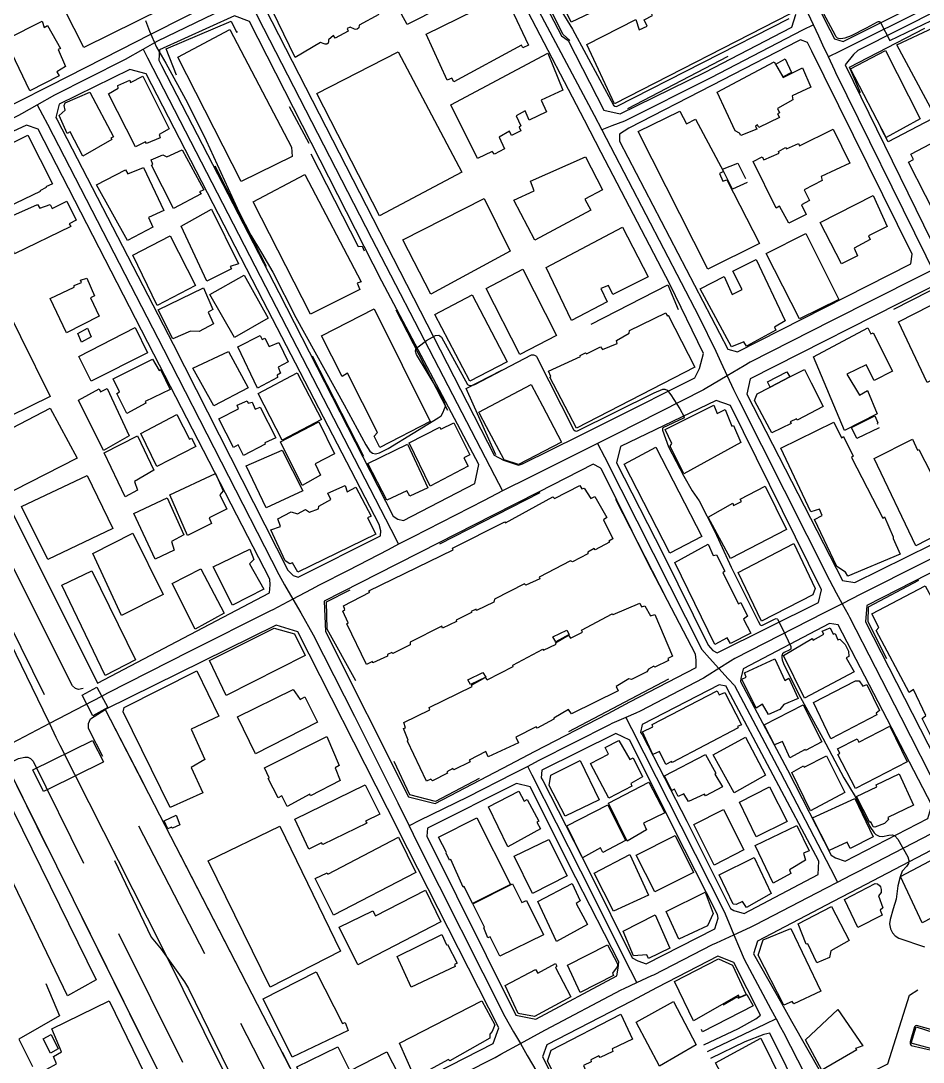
# Model space of a CAD drawing. Header units: millimetres. Extents: x 198785 to 203305, y 542885 to 545889.
# Drawn here: x 199244.7 to 199474.1, y 543429.3 to 543694.2 of the extents above; entities that cross this region are included whole.
import ezdxf

# ---------------------------------------------------------------- set-up
doc = ezdxf.new("R2010")
doc.units = ezdxf.units.MM
for name, pattern in [('FENCE_25K', [54.3, 28.7, -9.2, -16.4]), ('HIDDEN_BULD_25K', [28.8, 18.4, -10.4]), ('HIDDEN_IN_25K', [56.5, 36.5, -20])]:
    doc.linetypes.add(name, pattern=pattern)
for name, color, linetype in [('A0013114', 253, 'Continuous'), ('A0013117', 253, 'Continuous'), ('A0023214', 253, 'Continuous'), ('A0023217', 253, 'Continuous'), ('A0033324', 253, 'Continuous'), ('A0043325', 253, 'Continuous'), ('B0014111', 253, 'Continuous'), ('B0014112', 253, 'Continuous'), ('B0014113', 253, 'Continuous'), ('B0014115', 253, 'Continuous'), ('B0014116', 253, 'Continuous'), ('B0014118', 253, 'Continuous'), ('B0024120', 253, 'Continuous'), ('C0523121', 253, 'Continuous'), ('F0017111', 253, 'Continuous')]:
    doc.layers.add(name, color=color, linetype=linetype)

msp = doc.modelspace()

# ---------------------------------------------------------------- linework, layer by layer
at = {"layer": 'A0013114'}
for points in [[(199203.15, 543647.83), (199264.21, 543525.73)], [(199266.17, 543519.02), (199321.39, 543411.9)], [(199294.24, 543397.88), (199287.99, 543410.2), (199241.01, 543505.02)]]:
    msp.add_lwpolyline(points, dxfattribs=at)
at = {"layer": 'A0013117'}
for points in [[(199204.23, 543653.41), (199243.76, 543673.53), (199252.14, 543677.8), (199270.13, 543686.95), (199277.54, 543690.73), (199296.04, 543700.14), (199296.84, 543704.13), (199270.63, 543757.97)], [(199477.94, 543752.47), (199428.21, 543742.56), (199426.75, 543738.46), (199446.72, 543699.12), (199450.36, 543691.94), (199451.52, 543689.66), (199453.77, 543688.94), (199455.41, 543689.81), (199476.81, 543700.58), (199498, 543711.1), (199498.53, 543711.35), (199498.86, 543713.61), (199481.44, 543750.97), (199477.94, 543752.47)], [(199417.65, 543740.79), (199365.21, 543730.45), (199363.87, 543725.46), (199382.17, 543690.37), (199383.81, 543689.17), (199392.88, 543671.47), (199397.07, 543670.54), (199418.67, 543681.11), (199440.55, 543692.47), (199440.7, 543692.6), (199441.72, 543695.86), (199420.37, 543739.37), (199417.65, 543740.79)], [(199355.75, 543724.67), (199307.12, 543700.67), (199306.78, 543697.35), (199365.03, 543583.73), (199367.41, 543582.48), (199371.18, 543581.22), (199372.22, 543581.49), (199386.77, 543588.76), (199394.74, 543592.74), (199416.07, 543603.38), (199417.23, 543605.75), (199418.28, 543609.63), (199409.68, 543627.26), (199392.26, 543660.74), (199388.01, 543668.92), (199359.39, 543723.93), (199355.75, 543724.67)], [(199499.7, 543707.84), (199478.47, 543697.27), (199457.45, 543686.69), (199456.36, 543685.64), (199454.23, 543683.04), (199476.2, 543638.18), (199480.01, 543636.91), (199524.19, 543659.2), (199525.16, 543663.68), (199514.75, 543683.87), (199506.19, 543701.07), (199505.48, 543702.53), (199503.88, 543705.83), (199503.16, 543707.27), (199499.7, 543707.84)], [(199299, 543695.45), (199279.96, 543686.82), (199279.75, 543684.18), (199280.46, 543682.85), (199310.26, 543625.07), (199339.37, 543568.2), (199340.5, 543567.46), (199341.99, 543567.09), (199360.12, 543576.49), (199361.09, 543581.35), (199336.5, 543628.03), (199302.79, 543694.07), (199299, 543695.45)], [(199442.93, 543689.35), (199442.25, 543689.06), (199420.33, 543677.8), (199399.26, 543666.91), (199396.91, 543665.4), (199396.9, 543663.63), (199424.43, 543610.71), (199426.93, 543609.98), (199470.96, 543632.44), (199471.29, 543634.86), (199448.94, 543680.11), (199445.79, 543686.49), (199444.68, 543688.72), (199442.93, 543689.35)], [(199272.42, 543681.86), (199254.45, 543673.01), (199253.61, 543669.58), (199253.86, 543669.16), (199283.43, 543611.96), (199312.55, 543554.51), (199313.91, 543553.12), (199315.18, 543552.67), (199336.17, 543563.2), (199336.19, 543564.51), (199335.75, 543566.12), (199306.26, 543623.01), (199276.54, 543680.69), (199272.42, 543681.86)], [(199264.21, 543525.73), (199307.94, 543548.69), (199308.05, 543550.77), (199307.99, 543552.23), (199278.54, 543609.44), (199249.07, 543666.62), (199246.16, 543667.65), (199203.15, 543647.83)], [(199528.86, 543653.19), (199482.88, 543629.88), (199474.3, 543625.53), (199430.08, 543603.12), (199429.24, 543599.28), (199453.58, 543551.85), (199456.73, 543551.37), (199554.58, 543599.67), (199555.64, 543602.04), (199545.93, 543622.73), (199542.5, 543630.02), (199532.03, 543652.32), (199528.86, 543653.19)], [(199421.45, 543597.65), (199397.13, 543585.97), (199396.12, 543581.79), (199407.89, 543558.69), (199419.47, 543535.41), (199420.65, 543534.02), (199421.69, 543533.42), (199447.5, 543546.27), (199448.22, 543549.5), (199425.1, 543596.33), (199421.45, 543597.65)], [(199556.8, 543595.1), (199459.76, 543545.47), (199459.45, 543541.38), (199481.2, 543498.71), (199484.86, 543497.01), (199530.23, 543520.29), (199536.71, 543523.61), (199556.49, 543533.76), (199565.15, 543538.2), (199583.12, 543547.42), (199583.75, 543549.58), (199560.92, 543593.3), (199556.8, 543595.1)], [(199390.21, 543581.42), (199376.3, 543574.34), (199364.63, 543568.4), (199346.26, 543559.05), (199340.1, 543555.92), (199321.8, 543546.6), (199322.17, 543538.87), (199343.21, 543496.86), (199350.04, 543495.17), (199369.04, 543505.07), (199375.28, 543508.32), (199393.97, 543518.06), (199399.52, 543520.96), (199416.36, 543529.73), (199416.39, 543531.63), (199416.18, 543533.13), (199404.04, 543556.55), (199392.34, 543580.15), (199391.95, 543580.48), (199390.21, 543581.42)], [(199321.39, 543411.9), (199364.78, 543434.13), (199366.2, 543438.09), (199343.1, 543483.63), (199337.94, 543493.82), (199315.15, 543538.77), (199309.57, 543540.51), (199266.17, 543519.02)], [(199450.32, 543540.93), (199428.37, 543529.39), (199427.7, 543526.9), (199427.68, 543526.19), (199439.57, 543503.71), (199450.71, 543481.98), (199451.79, 543481.29), (199454.27, 543480.45), (199475.31, 543491.3), (199476.29, 543494.75), (199452.47, 543540.56), (199450.32, 543540.93)], [(199422.26, 543525.31), (199402.69, 543515.2), (199402.19, 543513.18), (199402.62, 543512.71), (199414.01, 543490.64), (199425.15, 543468.45), (199425.93, 543467.95), (199428.55, 543467.18), (199447.39, 543477.06), (199447.61, 543480.46), (199424.38, 543524.24), (199424.04, 543524.94), (199422.26, 543525.31)], [(199395.95, 543512.9), (199377.16, 543503.64), (199377.01, 543501.66), (199377.41, 543501.02), (199389.14, 543477.95), (199400.1, 543455.84), (199401.51, 543455.1), (199403.69, 543454.37), (199421.14, 543463.22), (199421.96, 543465.95), (199421.84, 543466.88), (199410.62, 543488.92), (199399.5, 543511.2), (199395.95, 543512.9)], [(199370.68, 543500.22), (199348.06, 543488.88), (199347.87, 543486.79), (199370.53, 543441.29), (199375.58, 543440.27), (199396.2, 543451.33), (199396.55, 543453.24), (199396.72, 543454.84), (199385.75, 543476.24), (199374.15, 543499.36), (199370.68, 543500.22)], [(199644.69, 543425.93), (199628.05, 543455.85), (199622.51, 543465.23), (199620.02, 543469.37), (199617.44, 543474.81), (199615.62, 543475.24), (199598.86, 543466.82), (199592.25, 543463.49), (199573.87, 543454.25), (199566.05, 543450.32), (199558.67, 543446.61), (199492.83, 543457.88), (199479.8, 543485.16), (199457.54, 543473.5), (199451.22, 543470.19), (199431.96, 543460.1), (199430.96, 543456.92), (199438.07, 543444.38), (199440.66, 543439.79), (199448.25, 543426.39)], [(199418.35, 543433.71), (199427.12, 543437.9), (199431.56, 543440.4), (199432.7, 543441.31), (199425.93, 543454.65), (199421.93, 543456.29), (199406.47, 543448.29), (199399.92, 543444.89), (199378.41, 543433.75), (199377.32, 543430.67), (199437.12, 543311.41), (199440.26, 543310.77)], [(199458.3, 543355.02), (199467.09, 543359.45), (199471.91, 543362.19), (199471.59, 543363.33), (199468.32, 543369.54), (199435.08, 543436.74), (199433.62, 543436.41), (199428.76, 543434.47), (199419.99, 543430.29)]]:
    msp.add_lwpolyline(points, dxfattribs=at)
at = {"layer": 'A0023214'}
msp.add_lwpolyline([(199157.37, 543710.18), (199160.83, 543703.45), (199164.59, 543696.15), (199176.41, 543672.27), (199188.92, 543645.63), (199190, 543643.31), (199191.03, 543641.13), (199192.25, 543638.53), (199250.28, 543518.92), (199251.95, 543515.47), (199253.62, 543512.03), (199254.62, 543509.96), (199280.57, 543458.65), (199307.33, 543404.64), (199308.83, 543401.61), (199310.33, 543398.6), (199370.59, 543277.57), (199371.7, 543275.2), (199372.89, 543272.63)], dxfattribs=at)
at = {"layer": 'A0023217'}
for points in [[(199446.19, 543693.23), (199444.21, 543697.49), (199422.23, 543741.56), (199420.81, 543744.43)], [(199359.19, 543729.68), (199360.33, 543727.47), (199371.43, 543705.99), (199390.43, 543670.19), (199392.38, 543666.5)], [(199503.38, 543711.74), (199500.95, 543710.52), (199452.84, 543686.44), (199450, 543685.02)], [(199275.79, 543687.02), (199278.78, 543688.73), (199279.51, 543689.15), (199296.22, 543697.17), (199297.45, 543697.91), (199302.19, 543700.77)], [(199302.19, 543700.77), (199303.42, 543698.29), (199304.9, 543695.28), (199333.85, 543638.89), (199350.84, 543606.06), (199365.13, 543578.56), (199367.16, 543574.64)], [(199446.19, 543693.23), (199443.41, 543691.8), (199420.09, 543679.75), (199398.17, 543668.72), (199394.93, 543667.48), (199392.38, 543666.5)], [(199450, 543685.02), (199448.6, 543688.04), (199447.53, 543690.33), (199446.19, 543693.23)], [(199248.82, 543672.84), (199253.3, 543675.39), (199270.82, 543684.18), (199271.26, 543684.43), (199275.79, 543687.02)], [(199275.79, 543687.02), (199276.92, 543684.82), (199308.26, 543624.04), (199338.72, 543564.91), (199340.7, 543561.06)], [(199476.51, 543630.89), (199474.82, 543634.34), (199451.87, 543680.99), (199451.6, 543681.58), (199450, 543685.02)], [(199119.72, 543607.09), (199126.63, 543610.92), (199150.68, 543622.92), (199174.51, 543635.22), (199176.79, 543636.41), (199190, 543643.31), (199203.66, 543650.44), (199207.03, 543652.2), (199244.21, 543670.22), (199244.94, 543670.64), (199248.82, 543672.84)], [(199248.82, 543672.84), (199250.2, 543670.26), (199251.47, 543667.89), (199280.99, 543610.7), (199310.26, 543553.37), (199311.75, 543550.78), (199313.85, 543547.11)], [(199392.38, 543666.5), (199394.62, 543662.21), (199417.05, 543618.99), (199421.35, 543610.17), (199422.66, 543607.38), (199424.28, 543603.92)], [(199476.51, 543630.89), (199472.65, 543628.94), (199450.75, 543617.86), (199430.08, 543607.35), (199428.55, 543606.44), (199424.28, 543603.92)], [(199424.28, 543603.92), (199418.68, 543600.6), (199418.22, 543600.33), (199396.02, 543589.11), (199391.33, 543586.74)], [(199424.28, 543603.92), (199425.9, 543600.47), (199427.19, 543597.72), (199450.27, 543551.92), (199451.99, 543548.75), (199453.5, 543545.96)], [(199561.52, 543599.81), (199555.71, 543597.35), (199555.16, 543597.12), (199458.25, 543548.41), (199453.5, 543545.96)], [(199391.33, 543586.74), (199388.4, 543585.27), (199374.14, 543578.13), (199367.16, 543574.64)], [(199391.33, 543586.74), (199393.07, 543583.3), (199417.83, 543534.27), (199419.79, 543532.1), (199422.18, 543529.45)], [(199367.16, 543574.64), (199362.49, 543572.24), (199344.23, 543562.87), (199340.7, 543561.06)], [(199340.7, 543561.06), (199338.07, 543559.69), (199327.91, 543554.39), (199320.54, 543550.67), (199318.53, 543549.6), (199313.85, 543547.11)], [(199313.85, 543547.11), (199308.79, 543544.43), (199308.19, 543544.11), (199287.58, 543533.78), (199266.76, 543523.16), (199265.2, 543522.35), (199251.95, 543515.47), (199239.01, 543508.74), (199227.81, 543502.92), (199225.66, 543501.81)], [(199313.85, 543547.11), (199315.84, 543543.64), (199319.04, 543538.05), (199329.5, 543517.31), (199340.5, 543495.3), (199343.4, 543489.49)], [(199453.5, 543545.96), (199448.91, 543543.6), (199426.24, 543532.02), (199425.15, 543531.33), (199422.18, 543529.45)], [(199453.5, 543545.96), (199455.01, 543543.18), (199455.37, 543542.51), (199468.4, 543517.05), (199478.3, 543497.58), (199479.88, 543494.03), (199481.47, 543490.48)], [(199422.18, 543529.45), (199419.22, 543527.58), (199418.25, 543526.97), (199402.13, 543518.61), (199401.07, 543518.14), (199398.5, 543517)], [(199422.18, 543529.45), (199424.55, 543526.84), (199426.1, 543525.12), (199437.7, 543503.19), (199450.52, 543478.6), (199452.31, 543475.16)], [(199398.5, 543517), (199394.97, 543515.44), (199394.32, 543515.15), (199376.22, 543505.97), (199373.57, 543504.58)], [(199398.5, 543517), (199399.9, 543514.24), (199412.48, 543489.45), (199423.5, 543467.66), (199424.59, 543465.06), (199425.98, 543461.75)], [(199373.57, 543504.58), (199369.86, 543502.65), (199358.28, 543496.76), (199346.03, 543490.77), (199343.4, 543489.49)], [(199401.31, 543449.59), (199399.71, 543452.76), (199387.05, 543477.88), (199374.7, 543502.34), (199373.57, 543504.58)], [(199343.4, 543489.49), (199345.49, 543485.21), (199367.72, 543440.97), (199369.96, 543437.08), (199371.68, 543434.07)], [(199452.31, 543475.16), (199455.9, 543476.99), (199457.42, 543477.77), (199476.22, 543487.53), (199477.53, 543488.27), (199481.47, 543490.48)], [(199425.98, 543461.75), (199430.22, 543463.71), (199431.54, 543464.32), (199449.31, 543473.62), (199452.31, 543475.16)], [(199401.31, 543449.59), (199405.07, 543451.35), (199405.58, 543451.59), (199420.51, 543459.23), (199421.54, 543459.71), (199425.98, 543461.75)], [(199425.98, 543461.75), (199427.4, 543458.37), (199428.59, 543455.53), (199435.38, 543442.85), (199436.71, 543440.38)], [(199371.68, 543434.07), (199377, 543436.99), (199378.11, 543437.6), (199397.3, 543447.72), (199398.08, 543448.08), (199401.31, 543449.59)], [(199436.71, 543440.38), (199433.89, 543439.03), (199419.17, 543432)], [(199436.71, 543440.38), (199437.86, 543438.26), (199438.6, 543436.87), (199459.88, 543395.36), (199473.57, 543368.34), (199474.99, 543365.61), (199475.69, 543364.2), (199476.52, 543362.52)], [(199242.91, 543367.51), (199248.75, 543370.52), (199292.97, 543393.24), (199295.76, 543394.71), (199308.83, 543401.61), (199322.38, 543408.75), (199325.17, 543410.23), (199365.25, 543430.55), (199366.72, 543431.35), (199371.68, 543434.07)], [(199371.68, 543434.07), (199373.43, 543431.04), (199375.84, 543426.84), (199390.81, 543397.57), (199405.66, 543368.46), (199434.2, 543310.71), (199435.59, 543308.23), (199437.13, 543305.51), (199438.49, 543303.38), (199440.57, 543300.12), (199472.22, 543237.6), (199473.29, 543235.47)]]:
    msp.add_lwpolyline(points, dxfattribs=at)
at = {"layer": 'A0033324', "linetype": 'HIDDEN_IN_25K', "flags": 128}
for points in [[(199260.52, 543524.39), (199259.36, 543524.16), (199258.57, 543524.36), (199257.83, 543525.08), (199199.24, 543642.22), (199198.96, 543642.97), (199198.8, 543643.77), (199198.8, 543644.54), (199199.05, 543645.25), (199199.83, 543646.15), (199203.15, 543647.83), (199264.21, 543525.73), (199260.52, 543524.39)], [(199319.7, 543411.2), (199317.84, 543410.43), (199316.49, 543410.46), (199315.72, 543410.67), (199314.99, 543411.16), (199314.55, 543412.08), (199262.26, 543513.5), (199261.89, 543514.29), (199261.89, 543515.5), (199262.44, 543516.69), (199266.17, 543519.02), (199321.39, 543411.9), (199319.7, 543411.2)], [(199241.01, 543505.02), (199244.11, 543506.56), (199245.74, 543506.91), (199246.47, 543506.88), (199247.18, 543506.61), (199247.84, 543505.86), (199293.8, 543413.11), (199298.05, 543404.73), (199298.52, 543403.2), (199298.66, 543401.92), (199298.42, 543400.63), (199297.24, 543399.49), (199294.24, 543397.88), (199287.99, 543410.2), (199241.01, 543505.02)]]:
    msp.add_lwpolyline(points, dxfattribs=at)
at = {"layer": 'A0043325'}
for points in [[(199266.77, 543519.53), (199262.98, 543517.45), (199260.31, 543522.71), (199264.03, 543524.75), (199266.77, 543519.53)], [(199251.7, 543498.81), (199250.49, 543498.21), (199247.72, 543503.66), (199262.94, 543511.19), (199265.69, 543505.72), (199265.61, 543505.68), (199251.7, 543498.81)]]:
    msp.add_lwpolyline(points, dxfattribs=at)
at = {"layer": 'B0014111'}
for points in [[(199250.11, 543694.11), (199250.61, 543692.53), (199251.51, 543693.02), (199254.78, 543687.15), (199254.18, 543686.89), (199256.04, 543682.62), (199253.87, 543681.22), (199254.46, 543680.19), (199247.01, 543676.39), (199241.59, 543687.78), (199241.96, 543688.06), (199241.24, 543689.64), (199250.11, 543694.11)], [(199262.26, 543676.07), (199268.27, 543664.73), (199267.61, 543664.4), (199267.8, 543664), (199260.46, 543659.81), (199257.26, 543665.97), (199256.51, 543665.54), (199254.45, 543670.12), (199255.96, 543671.49), (199255.67, 543672.68), (199255.95, 543673.37), (199262.26, 543676.07)], [(199251.17, 543651.82), (199249.51, 543650.98), (199249.6, 543650.82), (199241.3, 543646.8), (199240.52, 543648.95), (199242.38, 543650.1), (199241.43, 543651.4), (199240.4, 543650.89), (199237.97, 543657.01), (199239.29, 543657.67), (199238.72, 543660.01), (199239.28, 543661.54), (199246.5, 543665.1), (199252.76, 543652.76), (199251.07, 543652.01), (199251.17, 543651.82)], [(199252.12, 543598.68), (199236.7, 543591.09), (199221.56, 543621.51), (199236.97, 543629.16), (199252.12, 543598.68)], [(199276.9, 543609.76), (199262.54, 543602.58), (199259.4, 543608.79), (199273.75, 543616.24), (199276.9, 543609.76)], [(199278.2, 543608.18), (199279.83, 543605.3), (199280.2, 543605.49), (199282.67, 543600.45), (199276.27, 543597.35), (199276.47, 543596.92), (199271.64, 543594.37), (199269.12, 543599.41), (199269.77, 543599.82), (199268.16, 543603.11), (199278.2, 543608.18)], [(199259.01, 543582.93), (199242.93, 543574.78), (199236.64, 543587.61), (199252.14, 543595.66), (199259.01, 543582.93)], [(199302.2, 543597.59), (199302.49, 543596.92), (199303.47, 543597.23), (199304.23, 543595.42), (199305.54, 543595.93), (199309.56, 543588.17), (199306.72, 543586.9), (199306.83, 543586.53), (199301.3, 543583.63), (199299.96, 543586.39), (199298.73, 543585.69), (199295.07, 543592.96), (199300.02, 543595.55), (199299.72, 543596.47), (199302.2, 543597.59)], [(199284.36, 543594.07), (199287.59, 543587.79), (199288.09, 543588.07), (199289.17, 543585.9), (199279.26, 543580.89), (199275.16, 543589.27), (199284.36, 543594.07)], [(199316.37, 543574.64), (199307.08, 543570.34), (199301.96, 543580.99), (199311.13, 543585.01), (199316.37, 543574.64)], [(199417.85, 543563.08), (199409.65, 543558.8), (199398.05, 543581.41), (199406.11, 543585.77), (199417.85, 543563.08)], [(199268.1, 543565.09), (199251.54, 543557.16), (199244.9, 543570.66), (199261.52, 543578.55), (199268.1, 543565.09)], [(199280.88, 543548.27), (199270.32, 543542.94), (199263, 543558.73), (199273.2, 543563.87), (199280.88, 543548.27)], [(199306.47, 543549.61), (199298.53, 543545.54), (199293.56, 543555.33), (199302.93, 543559.79), (199303.9, 543557.21), (199302.8, 543556.1), (199306.47, 543549.61)], [(199273.87, 543531.7), (199266.1, 543527.71), (199255.14, 543550.67), (199262.73, 543554.35), (199273.87, 543531.7)], [(199296.37, 543543.53), (199289.03, 543539.49), (199283.16, 543551.05), (199290.49, 543554.82), (199296.37, 543543.53)], [(199316.99, 543532.8), (199296.86, 543522.6), (199292.63, 543531.53), (199309.1, 543539.72), (199314.29, 543538.33), (199316.99, 543532.8)], [(199290.93, 543497.82), (199282.66, 543494.13), (199270.68, 543518.43), (199270.94, 543519.57), (199289.42, 543528.89), (199295.06, 543517.34), (199287.97, 543514.06), (199291.47, 543506.32), (199287.99, 543504.28), (199290.93, 543497.82)], [(199313.95, 543524.11), (199315.74, 543521.58), (199316.91, 543522.24), (199320.08, 543515.8), (199304.38, 543507.74), (199299.79, 543517.16), (199313.95, 543524.11)], [(199325.9, 543500.95), (199318.36, 543497.05), (199318.19, 543497.52), (199312.36, 543494.35), (199311.07, 543497.07), (199310.12, 543496.57), (199307.58, 543501.51), (199307.83, 543501.64), (199306.63, 543504.24), (199322.45, 543512.17), (199325.59, 543504.84), (199324.58, 543504.23), (199325.9, 543500.95)], [(199263.81, 543450.24), (199256.59, 543446.2), (199233.37, 543494.34), (199240.42, 543497.9), (199263.81, 543450.24)], [(199325.95, 543457.57), (199308.07, 543448.38), (199292.35, 543480.56), (199310.5, 543489.4), (199325.95, 543457.57)], [(199440.48, 543477.3), (199436, 543474.88), (199431.4, 543484.41), (199442.01, 543489.57), (199445.07, 543483.09), (199443.68, 543482.46), (199444.18, 543480.72), (199440.13, 543478.22), (199440.48, 543477.3)], [(199435.41, 543472.25), (199429.17, 543468.67), (199428.14, 543470.21), (199426.54, 543469.45), (199425.76, 543469.52), (199422.2, 543476.97), (199431.11, 543481.43), (199435.41, 543472.25)], [(199463.69, 543466.71), (199457.46, 543463.57), (199454.13, 543470.7), (199461.85, 543474.77), (199462.52, 543474.68), (199462.99, 543474.3), (199463.22, 543473.92), (199463.33, 543473.63), (199463.39, 543473.22), (199463.4, 543472.51), (199462.7, 543471.65), (199463.87, 543468.6), (199463.12, 543467.96), (199463.69, 543466.71)], [(199347.61, 543473.08), (199351.51, 543465.07), (199330.34, 543454.12), (199325.6, 543463.64), (199334.22, 543467.86), (199334.9, 543466.56), (199347.61, 543473.08)], [(199419.27, 543464), (199411.96, 543460.6), (199408.72, 543467.67), (199418.64, 543472.61), (199420.67, 543467.19), (199419.27, 543464)], [(199455.24, 543460.31), (199450.61, 543457.62), (199450.3, 543455.99), (199447.02, 543454.64), (199444.73, 543459.48), (199444.35, 543459.36), (199442.31, 543464.49), (199450.79, 543468.94), (199455.24, 543460.31)], [(199409.72, 543458.32), (199404.26, 543455.7), (199403.83, 543456.62), (199400.49, 543456.39), (199397.83, 543462.68), (199405.97, 543466.84), (199409.72, 543458.32)], [(199448.07, 543447.39), (199441.22, 543444.17), (199440.83, 543444.78), (199438.65, 543443.84), (199432.12, 543456.53), (199433.44, 543460.43), (199440.47, 543463.33), (199448.07, 543447.39)], [(199351.73, 543461.82), (199352.92, 543459.16), (199353.2, 543459.27), (199355.66, 543454.53), (199354.97, 543454.17), (199355.14, 543453.67), (199343.92, 543448.4), (199340.35, 543456.18), (199351.73, 543461.82)], [(199395.33, 543451.41), (199386.9, 543447.04), (199383.7, 543454.04), (199393.81, 543459.22), (199396.39, 543454.34), (199396.41, 543453.8), (199396.17, 543453.3), (199395.83, 543452.9), (199395.13, 543452), (199395.33, 543451.41)], [(199429.13, 543446.59), (199427.43, 543445.8), (199427.16, 543446.35), (199415.69, 543439.87), (199410.85, 543449.84), (199422.06, 543455.65), (199425.64, 543454.01), (199429.13, 543446.59)], [(199319.75, 543452.3), (199326.47, 543439.14), (199327.17, 543439.46), (199327.92, 543437.39), (199313.71, 543430.57), (199306.28, 543445.45), (199319.75, 543452.3)], [(199380.58, 543453.46), (199384.52, 543445.93), (199375.28, 543440.92), (199371.13, 543441.75), (199367.79, 543448.84), (199375.52, 543452.93), (199376.12, 543451.94), (199380.58, 543454.45), (199380.92, 543453.72), (199380.58, 543453.46)], [(199267.11, 543444.93), (199280.69, 543417.03), (199265.47, 543409.28), (199256.64, 543427.39), (199252.27, 543425.27), (199251.27, 543427.54), (199253.79, 543428.94), (199253.02, 543430.75), (199255.07, 543431.95), (199252.6, 543437.81), (199267.11, 543444.93)], [(199363.96, 543435.41), (199353.72, 543429.69), (199353.4, 543429.98), (199344.88, 543425.39), (199340.94, 543434.16), (199361.92, 543444.9), (199365.17, 543438.81), (199364.52, 543437.11), (199363.91, 543436.49), (199363.96, 543435.41)], [(199416.42, 543433.79), (199407.09, 543428.34), (199401.1, 543439.55), (199410.63, 543444.74), (199416.42, 543433.79)], [(199395.22, 543432.09), (199391.98, 543430.52), (199391.65, 543430.93), (199389.6, 543429.91), (199389.73, 543429.4), (199387.77, 543428.46), (199389.21, 543425.22), (199382.7, 543421.38), (199378.56, 543429.6), (199379.49, 543432.43), (199397.19, 543441.56), (199400.21, 543435.17), (199395.02, 543432.73), (199395.22, 543432.09)], [(199457.26, 543432.48), (199448.35, 543427.3), (199444.16, 543434.98), (199452.43, 543442.71), (199458.76, 543433.53), (199456.91, 543432.85), (199457.26, 543432.48)], [(199325.28, 543433.24), (199328.3, 543427.11), (199337.75, 543431.96), (199341.94, 543423.77), (199322.5, 543414.3), (199321.33, 543414.64), (199316.77, 543425.31), (199316.22, 543425.17), (199314.89, 543428.15), (199325.28, 543433.24)]]:
    msp.add_lwpolyline(points, dxfattribs=at)
at = {"layer": 'B0014112'}
for points in [[(199360.64, 543714.81), (199353.03, 543710.5), (199352.2, 543708.02), (199349.51, 543708.89), (199348.4, 543704.3), (199348.95, 543704.16), (199351.47, 543697.56), (199342.88, 543693.3), (199337.12, 543703.86), (199341.24, 543706.02), (199341.21, 543706.56), (199337.17, 543707.99), (199338.84, 543713.02), (199342.99, 543711.65), (199343.57, 543712.06), (199341.41, 543716.56), (199355.93, 543723.99), (199360.64, 543714.81)], [(199376.95, 543674.03), (199378.29, 543671.07), (199373.9, 543668.9), (199372.91, 543671.32), (199370.62, 543670.01), (199371.77, 543667.52), (199371.4, 543667.15), (199371.78, 543666.25), (199369.47, 543665.02), (199368.89, 543666.11), (199366.28, 543664.62), (199367.64, 543661.61), (199365.11, 543660.26), (199364.55, 543660.98), (199360.81, 543659.22), (199354.01, 543672.87), (199378.66, 543685.98), (199382.47, 543676.56), (199376.95, 543674.03)], [(199436.23, 543683.79), (199438.5, 543679.76), (199443.38, 543682.29), (199445.56, 543677.32), (199440.77, 543675.11), (199441, 543674.14), (199437.06, 543671.92), (199437.54, 543670.83), (199437.09, 543670.58), (199437.61, 543669.65), (199432.35, 543667.05), (199432, 543667.79), (199431.43, 543667.45), (199431.81, 543666.67), (199427.77, 543665.02), (199427.43, 543665.65), (199426.29, 543666.2), (199421.71, 543676.08), (199436.23, 543683.79)], [(199451.22, 543666.63), (199455.49, 543658), (199448.17, 543654.6), (199448.45, 543653.57), (199443.85, 543651.26), (199445.17, 543648.5), (199443.18, 543647.41), (199444.37, 543644.95), (199439.91, 543642.75), (199437.6, 543647.09), (199436.7, 543646.54), (199430.86, 543658.46), (199433.14, 543659.61), (199433.58, 543658.88), (199437.51, 543660.56), (199437.28, 543660.99), (199439.12, 543661.99), (199439.37, 543661.67), (199442.43, 543663.03), (199442.63, 543662.44), (199451.22, 543666.63)], [(199389.58, 543646.01), (199375.35, 543638.43), (199370, 543648.59), (199375.16, 543651), (199374.3, 543653.43), (199388.24, 543659.59), (199392.54, 543651.23), (199388.12, 543648.85), (199389.58, 543646.01)], [(199275.84, 543656.91), (199281.04, 543645.99), (199277.13, 543644.16), (199278.26, 543641.69), (199271.85, 543638.33), (199263.95, 543652.53), (199271.34, 543656.31), (199271.9, 543655.3), (199275.84, 543656.91)], [(199457.43, 543634.46), (199453.31, 543632.42), (199447.87, 543642.92), (199461.37, 543649.82), (199464.94, 543641.91), (199460.21, 543639.51), (199460.59, 543638.56), (199456.54, 543636.4), (199457.43, 543634.46)], [(199264.64, 543619.11), (199256.34, 543614.84), (199252.18, 543623.58), (199258.21, 543626.49), (199258.23, 543626.89), (199260.12, 543627.67), (199259.83, 543628.25), (199261.44, 543628.73), (199263.45, 543624.28), (199262.4, 543623.72), (199264.64, 543619.11)], [(199293.71, 543617.1), (199290.02, 543615.23), (199287.8, 543615.26), (199283.32, 543613.35), (199279.59, 543620.74), (199291.1, 543626.3), (199293.52, 543620.78), (199292.33, 543620.07), (199293.71, 543617.1)], [(199305.56, 543614.19), (199306.03, 543613.19), (199306.72, 543613.45), (199307.86, 543611.37), (199310.28, 543612.42), (199312.64, 543607.5), (199310.1, 543606.13), (199310.74, 543604.63), (199309.84, 543604.1), (199309.94, 543603.5), (199304.88, 543600.76), (199299.83, 543611.25), (199305.56, 543614.19)], [(199460.03, 543616.15), (199460.77, 543614.61), (199461.35, 543614.87), (199466.33, 543605.11), (199461.62, 543602.75), (199459.57, 543606.72), (199454.66, 543604.37), (199457.9, 543599.03), (199459.9, 543600.2), (199462.42, 543594.24), (199454.08, 543590), (199446.22, 543608.71), (199460.03, 543616.15)], [(199302.52, 543600.85), (199293.72, 543596.24), (199288.42, 543605.83), (199297.51, 543610.13), (199302.52, 543600.85)], [(199266.68, 543600.67), (199272.24, 543588.64), (199265.73, 543584.89), (199259.32, 543597.69), (199264.64, 543600.57), (199264.96, 543599.82), (199266.68, 543600.67)], [(199420.86, 543596.43), (199421.7, 543594.37), (199423.73, 543595.34), (199425.47, 543591.08), (199425.89, 543591.32), (199427.72, 543586.99), (199413.23, 543579.02), (199409.73, 543586.06), (199410.17, 543586.73), (199408.51, 543590.27), (199420.86, 543596.43)], [(199320.89, 543578.61), (199316.18, 543575.98), (199310.69, 543587.15), (199320.41, 543592.25), (199324.42, 543584.05), (199319.5, 543581.54), (199320.89, 543578.61)], [(199354.74, 543591.92), (199358.85, 543583.84), (199357.31, 543583.06), (199358.4, 543580.94), (199348.78, 543575.89), (199343.38, 543586.84), (199351.19, 543590.87), (199351.48, 543590.37), (199354.74, 543591.92)], [(199274.32, 543574.85), (199271.21, 543573.12), (199265.87, 543584.35), (199274.35, 543588.63), (199278.51, 543579.91), (199273.62, 543577.05), (199274.32, 543574.85)], [(199348.13, 543575.43), (199343.59, 543573.29), (199342.82, 543574.64), (199337.72, 543572.31), (199332.91, 543581.64), (199343.02, 543586.57), (199348.13, 543575.43)], [(199293.16, 543566.34), (199287.08, 543563.29), (199282.55, 543573.68), (199294.16, 543579.07), (199296.16, 543574.64), (199295.26, 543573.61), (199297.03, 543569.98), (199296.94, 543569.96), (199292.59, 543567.76), (199293.16, 543566.34)], [(199283.67, 543559.54), (199278.87, 543557.26), (199273.4, 543568.9), (199281.9, 543572.89), (199286.14, 543563.44), (199283, 543561.74), (199283.67, 543559.54)], [(199443.58, 543520.26), (199448.34, 543510.8), (199444.17, 543508.58), (199444.06, 543508.83), (199440.19, 543506.76), (199438.31, 543510.91), (199436.3, 543510.02), (199433.66, 543515.13), (199443.58, 543520.26)], [(199423.04, 543499.38), (199418.75, 543497.09), (199418.52, 543497.51), (199414.44, 543495.68), (199413.24, 543497.63), (199411.81, 543496.95), (199410.89, 543498.77), (199410.18, 543498.46), (199408.35, 543502.16), (199418.76, 543507.56), (199421.34, 543502.81), (199421.13, 543502.58), (199423.04, 543499.38)], [(199465.28, 543491.08), (199464.26, 543490.06), (199461.8, 543489.15), (199461.39, 543489.19), (199460.78, 543490.51), (199460.56, 543490.33), (199457.18, 543496.93), (199462.33, 543499.4), (199462.12, 543499.88), (199467.97, 543502.71), (199471.61, 543494.7), (199465.1, 543491.6), (199465.28, 543491.08)], [(199403.73, 543488.41), (199398.88, 543485.58), (199394.12, 543495.19), (199404.39, 543500.53), (199408.42, 543492.74), (199402.96, 543490.12), (199403.73, 543488.41)], [(199371.31, 543498.27), (199372.65, 543495.74), (199373.44, 543496.16), (199376.36, 543490.65), (199375.91, 543490.4), (199376.84, 543488.71), (199368.52, 543484.12), (199363.6, 543494.31), (199371.31, 543498.27)], [(199398.43, 543485.75), (199392.62, 543482.67), (199392.07, 543483.84), (199387.5, 543481.32), (199383.54, 543489.49), (199393.9, 543494.76), (199398.43, 543485.75)], [(199461.34, 543486.67), (199455.53, 543483.69), (199454.8, 543485.27), (199450.23, 543483.15), (199445.95, 543491.45), (199456.76, 543496.44), (199461.34, 543486.67)], [(199388.78, 543464.32), (199380.85, 543460.07), (199376.1, 543470.18), (199384.89, 543474.75), (199386.86, 543470.37), (199385.9, 543469.7), (199388.78, 543464.32)], [(199438.27, 543424.44), (199426.93, 543418.62), (199421.31, 543429.2), (199432.79, 543435.45), (199438.27, 543424.44)]]:
    msp.add_lwpolyline(points, dxfattribs=at)
at = {"layer": 'B0014113'}
for points in [[(199280.76, 543697.34), (199260.67, 543687.46), (199253.24, 543702.18), (199273.34, 543712.05), (199280.76, 543697.34)], [(199432.7, 543710.54), (199440.31, 543696.01), (199395.59, 543673.1), (199388.61, 543688.15), (199401.04, 543694.51), (199401.85, 543691.95), (199403.92, 543692.82), (199403.13, 543694.44), (199405.24, 543695.53), (199404.82, 543696.4), (199417.5, 543702.77), (199417.85, 543702.05), (199420.23, 543703.27), (199420.9, 543701.58), (199423.05, 543702.4), (199422.12, 543704.62), (199425.13, 543706.04), (199424.97, 543706.47), (199432.7, 543710.54)], [(199364.18, 543698.87), (199364.55, 543697.73), (199366.53, 543698.78), (199367.64, 543696.72), (199369.27, 543697.5), (199373.72, 543688.04), (199372.33, 543687.35), (199371.99, 543688.03), (199354.8, 543678.7), (199354.28, 543679.61), (199353.08, 543679.11), (199347.76, 543690.8), (199364.18, 543698.87)], [(199399.27, 543700.93), (199384.64, 543693.89), (199382.94, 543697.33)], [(199335.67, 543695.84), (199330.73, 543693.13), (199330.6, 543692.42), (199330.23, 543692.09), (199329.82, 543692.01), (199329.48, 543692.09), (199328.44, 543692.6), (199327.68, 543692.26), (199327.91, 543691.58), (199324.57, 543689.84), (199324.16, 543690.46), (199322.94, 543689.4), (199322.94, 543688.94), (199322.83, 543688.51), (199322.5, 543688.26), (199322.05, 543688.24), (199321.77, 543688.32), (199320.88, 543688.67), (199314.4, 543684.89), (199308.66, 543696.73)], [(199356.8, 543655.72), (199335.9, 543644.59), (199319.91, 543675.7), (199340.63, 543686.35), (199356.8, 543655.72)], [(199275.72, 543680.11), (199282.43, 543666.75), (199279.83, 543665.3), (199280.1, 543664.46), (199276.68, 543663.01), (199276.4, 543663.44), (199273.88, 543662.12), (199267.02, 543675.64), (199269.42, 543677.09), (199269.33, 543677.78), (199272.36, 543679.11), (199272.61, 543678.48), (199275.72, 543680.11)], [(199412.2, 543671.21), (199413.93, 543668), (199416.22, 543669.22), (199423.29, 543655.88), (199422.28, 543655.41), (199423.17, 543653.41), (199424.17, 543653.77), (199432.47, 543637.56), (199419.31, 543631.04), (199401.63, 543666.03), (199412.2, 543671.21)], [(199285.72, 543661.41), (199291.18, 543651.21), (199290.15, 543650.75), (199290.54, 543650.24), (199283.5, 543646.47), (199277.93, 543657.47), (199278.29, 543657.7), (199277.79, 543658.81), (199280.78, 543660.14), (199281.84, 543659.61), (199285.72, 543661.41)], [(199256.36, 543648.34), (199258.72, 543643.52), (199256.98, 543642.59), (199257.39, 543641.93), (199243.08, 543634.94), (199240.83, 543640.42), (199241.67, 543640.91), (199240.33, 543643.66), (199248.89, 543647.53), (199249.49, 543646.56), (199252.14, 543647.53), (199252.62, 543646.5), (199256.36, 543648.34)], [(199369.1, 543635.59), (199348.89, 543624.7), (199341.77, 543638.48), (199362.51, 543649), (199369.1, 543635.59)], [(199298.22, 543631.13), (199291.94, 543628.03), (199285.45, 543641.94), (199293.15, 543646.34), (199300.03, 543632.43), (199297.87, 543631.68), (199298.22, 543631.13)], [(199404.15, 543629.07), (199395.23, 543624.57), (199394.11, 543626.89), (199392.12, 543626.11), (199393.77, 543622.72), (199384.7, 543617.97), (199378.25, 543631.48), (199397.68, 543641.69), (199404.15, 543629.07)], [(199452.68, 543623.36), (199442.69, 543618.39), (199434.15, 543635.06), (199444.3, 543640.12), (199452.68, 543623.36)], [(199289.09, 543626.91), (199279.36, 543621.77), (199273.2, 543634.63), (199282.64, 543639.54), (199289.09, 543626.91)], [(199503.64, 543636.33), (199511.6, 543620.78), (199475.12, 543602.18), (199467.85, 543617.63), (199484.12, 543625.95), (199484.74, 543624.8), (199487.56, 543626.12), (199486.8, 543627.71), (199503.64, 543636.33)], [(199431.63, 543633.46), (199439.02, 543617.89), (199436.29, 543616.25), (199436.65, 543615.56), (199429.15, 543611.48), (199428.51, 543612.54), (199425.38, 543611.26), (199417.43, 543626.03), (199423.54, 543629.15), (199425.52, 543624.62), (199428.11, 543625.84), (199425.71, 543630.54), (199431.63, 543633.46)], [(199307.6, 543618.62), (199298.99, 543613.68), (199292.74, 543624.61), (199301.49, 543629.53), (199307.6, 543618.62)], [(199380.86, 543614.21), (199371.53, 543609.31), (199363.03, 543626.16), (199372.35, 543631.06), (199380.86, 543614.21)], [(199368.34, 543607.5), (199358.85, 543602.52), (199349.94, 543619.51), (199359.44, 543624.49), (199368.34, 543607.5)], [(199408.66, 543619.94), (199408.99, 543619.21), (199409.3, 543619.34), (199416.01, 543606.13), (199385.94, 543590.6), (199379.18, 543603.56), (199379.41, 543603.72), (199378.83, 543605.12), (199386.95, 543608.8), (199386.86, 543609.11), (199388.22, 543609.74), (199388.48, 543609.52), (199392.1, 543611.29), (199392.59, 543610.57), (199396.34, 543612.14), (199396.11, 543612.9), (199399.32, 543614.76), (199399.43, 543615.44), (199408.66, 543619.94)], [(199321.1, 543592.83), (199311.13, 543587.55), (199305.03, 543599.42), (199314.91, 543604.71), (199321.1, 543592.83)], [(199435.16, 543601.04), (199440.23, 543603.62), (199443.95, 543605.52), (199445.66, 543602.11), (199448.67, 543596.11), (199442.07, 543592.65), (199441.88, 543592.94), (199440.25, 543592.21), (199440.5, 543591.77), (199435.62, 543589.42), (199435.13, 543590.34), (199431.22, 543597.63), (199431.87, 543599.36), (199435.03, 543600.97), (199435.11, 543601.01), (199435.16, 543601.04)], [(199382.17, 543587.02), (199371.18, 543581.33), (199367.54, 543582.58), (199363.12, 543590.95), (199361.34, 543594.31), (199361.14, 543594.69), (199361.15, 543594.69), (199374.42, 543601.7), (199377.29, 543596.26), (199382.17, 543587.02)], [(199471.35, 543587.79), (199472.68, 543585.02), (199473.01, 543585.14), (199477.59, 543576.25), (199478.88, 543576.87), (199483.78, 543566.63), (199472.24, 543560.65), (199461.62, 543582.88), (199471.35, 543587.79)], [(199327.16, 543575.98), (199327.66, 543574.41), (199329.89, 543575.6), (199333.79, 543568.22), (199332.83, 543567.76), (199334.92, 543563.64), (199315.1, 543553.99), (199313.72, 543556.36), (199313.09, 543556.09), (199311.92, 543556.83), (199308.24, 543564.71), (199310.72, 543565.61), (199309.99, 543567.57), (199313.45, 543569.32), (199315.06, 543568.81), (199317.07, 543569.92), (199318.12, 543569.23), (199320.39, 543570.06), (199320.42, 543570.78), (199323.47, 543572.43), (199322.76, 543574.05), (199327.16, 543575.98)], [(199386.8, 543575.99), (199387.34, 543575.13), (199387.87, 543575.34), (199389.58, 543572.68), (199390.63, 543573.22), (199393.68, 543567.87), (199392.83, 543567.25), (199395.17, 543562.49), (199394.14, 543561.87), (199394.33, 543561.58), (199390.74, 543559.62), (199390.44, 543559.97), (199388.87, 543559.05), (199388.87, 543558.65), (199384.98, 543556.58), (199384.4, 543556.84), (199376.48, 543552.69), (199376.66, 543552.3), (199373.1, 543550.63), (199372.74, 543551), (199365.07, 543547.07), (199364.94, 543546.38), (199360.56, 543544.24), (199360.42, 543544.53), (199359.16, 543544.01), (199359.3, 543543.7), (199355.35, 543541.79), (199355.46, 543541.45), (199351.92, 543539.76), (199351.69, 543540.28), (199343.68, 543536.18), (199343.64, 543535.53), (199339.27, 543533.31), (199338.98, 543533.52), (199337.89, 543533.05), (199337.89, 543532.65), (199334.18, 543530.87), (199334.08, 543531.22), (199332.59, 543530.49), (199327.57, 543540.84), (199327.94, 543541.07), (199326.55, 543544.04), (199327.09, 543544.44), (199326.73, 543545.39), (199333.41, 543548.92), (199333.18, 543549.26), (199354.6, 543559.67), (199354.44, 543560.11), (199367.7, 543566.8), (199367.88, 543566.56), (199379.95, 543573.11), (199380.33, 543572.73), (199386.8, 543575.99)], [(199433.96, 543575.86), (199439.37, 543564.85), (199425.1, 543557.43), (199419.41, 543567.99), (199425.68, 543571.54), (199425.87, 543570.91), (199427.89, 543571.96), (199427.6, 543572.52), (199433.96, 543575.86)], [(199419.4, 543561.09), (199420.73, 543558.2), (199421.56, 543558.38), (199423.68, 543554.26), (199423.12, 543553.79), (199427.17, 543545.96), (199427.78, 543546.26), (199429.46, 543542.76), (199428.45, 543542.04), (199430.3, 543538.47), (199425.15, 543535.82), (199424.27, 543537.23), (199421.13, 543535.56), (199410.96, 543556.44), (199419.4, 543561.09)], [(199446.08, 543548.2), (199432.95, 543541.54), (199427.08, 543553.91), (199441.24, 543561.26), (199446.63, 543549.78), (199446.08, 543548.2)], [(199479.55, 543539.54), (199480.71, 543537.15), (199481.35, 543537.46), (199491.86, 543517.25), (199491.23, 543516.76), (199492.24, 543514.6), (199493.12, 543515.05), (199498.51, 543504.54), (199484.53, 543497.49), (199482.84, 543501.17), (199481.92, 543500.66), (199473.84, 543516.73), (199474.77, 543517.51), (199471.61, 543524.09), (199470.53, 543523.36), (199462.18, 543539.17), (199462.82, 543539.86), (199461.01, 543543.39), (199474.59, 543550.52), (199480.32, 543540.11), (199479.55, 543539.54)], [(199402.09, 543546.13), (199402.52, 543545.15), (199403.33, 543545.42), (199404.8, 543542.87), (199405.89, 543543.22), (199410.4, 543532.64), (199409.16, 543532), (199409.36, 543531.47), (199405.87, 543529.79), (199405.64, 543530.03), (199404.3, 543529.34), (199403.87, 543528.64), (199399.91, 543526.69), (199399.26, 543526.84), (199396.03, 543524.87), (199396.53, 543523.75), (199384.7, 543517.93), (199383.94, 543519.02), (199380.17, 543516.82), (199380.22, 543516.61), (199375.94, 543514.32), (199375.73, 543514.66), (199370.55, 543512.02), (199371.18, 543510.56), (199363.51, 543507.01), (199362.91, 543508.35), (199358.7, 543506.17), (199358.89, 543505.76), (199354.75, 543503.68), (199354.48, 543504.03), (199353.01, 543503.23), (199353.14, 543502.82), (199349.31, 543500.92), (199348.95, 543501.35), (199347.82, 543500.8), (199342.97, 543511.01), (199343.14, 543511.26), (199341.97, 543514.2), (199342.48, 543514.39), (199342.04, 543515.7), (199348.66, 543518.97), (199348.48, 543519.53), (199359.45, 543524.88), (199359.29, 543525.25), (199362.78, 543527.14), (199363.21, 543526.63), (199369.89, 543529.94), (199369.74, 543530.3), (199377.38, 543534.38), (199377.54, 543534.1), (199380.76, 543535.66), (199380.59, 543536.03), (199383.91, 543537.92), (199384.42, 543537.22), (199387.51, 543538.7), (199387.27, 543539.23), (199395.06, 543543.4), (199395.26, 543543.17), (199402.09, 543546.13)], [(199450.49, 543539.85), (199451.23, 543538.23), (199451.7, 543538.39), (199452.44, 543536.74), (199452.89, 543536.89), (199454.25, 543535.6), (199455.07, 543533.86), (199455.23, 543532.51), (199454.48, 543532.17), (199456.55, 543528.62), (199443.89, 543521.95), (199438.62, 543532.77), (199445.86, 543537.07), (199446.16, 543536.68), (199448.82, 543538.17), (199448.43, 543538.94), (199450.49, 543539.85)], [(199436.34, 543531.91), (199438.9, 543526.39), (199439.91, 543527.03), (199442.32, 543521.86), (199438.67, 543520.31), (199437.63, 543519.07), (199434.74, 543517.77), (199433.24, 543520.37), (199431.67, 543519.36), (199428.02, 543526.76), (199429.11, 543527.27), (199428.68, 543528.35), (199436.34, 543531.91)], [(199457.8, 543526.35), (199458.77, 543524.94), (199459.77, 543525.42), (199462.97, 543518.8), (199462.11, 543518.09), (199462.33, 543517.67), (199450.6, 543511.57), (199446.23, 543520.8), (199456.85, 543526.35), (199457.8, 543526.35)], [(199421.71, 543523.79), (199422.27, 543522.79), (199423.64, 543523.34), (199427.91, 543515.15), (199426.86, 543514.68), (199427.03, 543514.42), (199410.3, 543505.53), (199410.15, 543505.79), (199408.7, 543505.04), (199407.04, 543508.33), (199405.35, 543507.61), (199402.7, 543513.32), (199405.37, 543514.62), (199405.23, 543515.26), (199421.71, 543523.79)], [(199465.65, 543514.81), (199470.02, 543505.76), (199456.88, 543498.97), (199452.37, 543507.63), (199452.9, 543507.91), (199452.33, 543509.02), (199457.29, 543511.6), (199457.76, 543510.71), (199465.65, 543514.81)], [(199396.76, 543511.18), (199399.53, 543506.29), (199400.37, 543506.72), (199402.78, 543501.94), (199399.75, 543500.23), (199400.03, 543499.52), (199394.17, 543496.48), (199389.55, 543505.29), (199394.07, 543507.68), (199393.27, 543509.41), (199396.76, 543511.18)], [(199434.01, 543502.33), (199426.06, 543497.82), (199420.74, 543507.51), (199428.9, 543511.97), (199434.01, 543502.33)], [(199391.69, 543496.1), (199383.07, 543491.94), (199379.01, 543499.75), (199379.46, 543502.38), (199386.87, 543506.09), (199391.69, 543496.1)], [(199449.51, 543507.24), (199454.16, 543497.9), (199445.43, 543493.3), (199440.7, 543503.05), (199443.65, 543504.74), (199443.82, 543504.4), (199449.51, 543507.24)], [(199332.64, 543490.17), (199321.43, 543484.71), (199321.13, 543485.17), (199317.91, 543483.55), (199314.32, 543491.13), (199332.23, 543499.86), (199335.92, 543492.46), (199332.33, 543490.66), (199332.64, 543490.17)], [(199439.5, 543490.57), (199431.66, 543486.62), (199427.4, 543495.43), (199435.05, 543499.35), (199439.5, 543490.57)], [(199428.48, 543483.35), (199420.98, 543479.43), (199415.76, 543489.83), (199423.33, 543493.58), (199428.48, 543483.35)], [(199360.59, 543491.52), (199369.18, 543474.53), (199359.54, 543469.7), (199357.39, 543473.99), (199357.12, 543473.88), (199354.02, 543480.85), (199353.67, 543480.68), (199352.82, 543482.5), (199352.94, 543482.65), (199350.87, 543486.54), (199360.59, 543491.52)], [(199345.14, 543477.55), (199324.14, 543466.75), (199319.52, 543476.07), (199322.56, 543477.51), (199322.75, 543477.17), (199340.68, 543486.59), (199345.14, 543477.55)], [(199415.74, 543477.62), (199405.86, 543472.63), (199401.14, 543481.97), (199411.02, 543486.97), (199415.74, 543477.62)], [(199383.6, 543476.77), (199374.81, 543472.25), (199370.15, 543481.72), (199378.96, 543486.01), (199383.6, 543476.77)], [(199404.27, 543471.84), (199395.34, 543467.75), (199390.43, 543477.4), (199399.55, 543482.17), (199404.27, 543471.84)], [(199485.42, 543470.76), (199473.84, 543464.79), (199468.33, 543476.55), (199478.72, 543482.07), (199480.52, 543482.05), (199482.88, 543476.97), (199482.24, 543476.52), (199485.42, 543470.76)], [(199369.72, 543474.69), (199372.09, 543469.91), (199373.28, 543470.47), (199377.55, 543461.74), (199366.5, 543456.27), (199364.02, 543461.26), (199363.4, 543461), (199362.38, 543463.5), (199362.55, 543463.68), (199359.58, 543469.61), (199369.72, 543474.69)]]:
    msp.add_lwpolyline(points, dxfattribs=at)
at = {"layer": 'B0014115'}
for points in [[(199313.63, 543659.68), (199300.7, 543653.33), (199284.64, 543684.99), (199297.81, 543691.97), (199313.47, 543662.07), (199313.63, 543659.68)], [(199485.4, 543675.69), (199476.66, 543670.91), (199467.39, 543688.09), (199476.78, 543692.52), (199485.4, 543675.69)], [(199473.31, 543669.28), (199464.65, 543664.56), (199455.59, 543681.96), (199464.52, 543686.63), (199473.31, 543669.28)], [(199479.22, 543664.61), (199481.41, 543660.41), (199489.6, 543664.57), (199495.43, 543653.14), (199487.21, 543648.95), (199489.36, 543644.78), (199481.06, 543640.53), (199480.33, 543641.96), (199479, 543641.28), (199470.34, 543658.23), (199471.67, 543658.92), (199470.95, 543660.33), (199479.22, 543664.61)], [(199330.88, 543625.85), (199318.31, 543619.56), (199303.72, 543648.15), (199316.86, 543655.16), (199331.24, 543627.84), (199330.18, 543627.44), (199330.88, 543625.85)], [(199334.48, 543620.92), (199348.72, 543592.26), (199335.95, 543585.67), (199334.56, 543588.57), (199335.4, 543589.49), (199327.7, 543604.55), (199326.4, 543603.72), (199321.12, 543614.07), (199334.48, 543620.92)], [(199451.36, 543592.1), (199453.32, 543588.16), (199453.87, 543588.48), (199456.26, 543583.52), (199455.84, 543583.17), (199463.8, 543567.73), (199464.28, 543568.03), (199466.45, 543563), (199466.44, 543562.51), (199468.27, 543558.53), (199454.97, 543552.97), (199454.37, 543553.98), (199452.17, 543555.42), (199446.47, 543567.34), (199448.38, 543568.35), (199447.71, 543570.01), (199445.55, 543569.31), (199437.94, 543585.52), (199451.36, 543592.1)], [(199475.19, 543424.18), (199477.89, 543432.31), (199471.02, 543434.14), (199472.3, 543438.35), (199479.14, 543436.1), (199481.57, 543443.42), (199485.26, 543442.13), (199485.73, 543443.87), (199491.56, 543442.08), (199492.82, 543446.5), (199501.68, 543443.71), (199501.52, 543442.39), (199501.8, 543442.31)]]:
    msp.add_lwpolyline(points, dxfattribs=at)
at = {"layer": 'B0014116', "linetype": 'HIDDEN_BULD_25K', "flags": 128}
for points in [[(199440.61, 543681.08), (199438.46, 543679.96), (199436.66, 543683.21), (199438.97, 543684.5), (199440.61, 543681.08)], [(199429.39, 543653.09), (199425.59, 543651.37), (199423.09, 543656.52), (199426.96, 543657.99), (199429.39, 543653.09)], [(199262.59, 543613.79), (199260.09, 543612.5), (199259.14, 543614.72), (199261.63, 543616.01), (199262.59, 543613.79)], [(199440.23, 543603.62), (199435.16, 543601.04), (199434.54, 543602.37), (199439.45, 543604.91), (199440.23, 543603.62)], [(199462.87, 543590.67), (199457.26, 543587.96), (199455.88, 543590.79), (199461.83, 543593.7), (199462.61, 543591.97), (199462.37, 543591.84), (199462.87, 543590.67)], [(199384.08, 543538.1), (199380.67, 543536.27), (199379.97, 543537.52), (199383.51, 543539.22), (199384.08, 543538.1)], [(199362.88, 543527.27), (199359.01, 543525.37), (199358.35, 543526.63), (199362.16, 543528.43), (199362.88, 543527.27)], [(199429.28, 543446.55), (199430.85, 543443.64), (199418.01, 543437.08), (199416.5, 543440), (199426.87, 543446.05), (199427.09, 543445.6), (199429.28, 543446.55)], [(199254.19, 543432.69), (199252.26, 543431.63), (199250.34, 543435.29), (199252.4, 543436.35), (199254.19, 543432.69)]]:
    msp.add_lwpolyline(points, dxfattribs=at)
at = {"layer": 'B0014118', "linetype": 'HIDDEN_BULD_25K', "flags": 128}
msp.add_lwpolyline([(199285.08, 543489.69), (199283.27, 543488.89), (199283.03, 543489.09), (199282.05, 543488.72), (199281.11, 543490.74), (199284.19, 543492.17), (199285.08, 543489.69)], dxfattribs=at)
at = {"layer": 'B0024120', "linetype": 'FENCE_25K', "flags": 128}
for points in [[(199388.5, 543734.34), (199403.01, 543702.5), (199430.11, 543715.48), (199430.69, 543715.77), (199441.05, 543695.47), (199440.37, 543693.49), (199397.22, 543670.91), (199393.27, 543671.89), (199384.48, 543689), (199382.59, 543690.71), (199364.89, 543725.87), (199365.31, 543727.87), (199366.68, 543729.51), (199367.45, 543730.08), (199382.39, 543733.63)], [(199340.03, 543620.71), (199353.68, 543594.24), (199331.98, 543583.22), (199299.7, 543646.19), (199285.19, 543674.78), (199285.78, 543676.49), (199281.62, 543687.09), (199298.18, 543694.15), (199299.48, 543691.33), (199302.16, 543692.7), (199317.91, 543663.05)], [(199458.19, 543675.86), (199455.36, 543682.45), (199477.71, 543693.95), (199487.72, 543675.19), (199465.21, 543663.43), (199461.22, 543671.11)], [(199318.45, 543660.34), (199330.45, 543636.79), (199331.48, 543636.86), (199335.27, 543628.42)], [(199466.63, 543620.83), (199503.07, 543639.65)], [(199365.49, 543583.83), (199357.9, 543600.72), (199409.21, 543627.09), (199416.9, 543608.59), (199416.01, 543606.11)], [(199329.82, 543526.31), (199322.58, 543539.46), (199322.41, 543546.41), (199390.02, 543581.06), (199391.99, 543580.03), (199409.85, 543545.23), (199415.84, 543532.72), (199415.85, 543531.14), (199415.5, 543530), (199350.12, 543495.65), (199343.62, 543497.32), (199336.62, 543512.01)], [(199472.9, 543551.87), (199460.14, 543545.1), (199460, 543541.44), (199481.25, 543499.75), (199484.49, 543497.49)], [(199229.62, 543499.27), (199254.54, 543441.13), (199244.16, 543435.19), (199261.21, 543400.92), (199254.07, 543397.12), (199235.32, 543388.75)], [(199510.84, 543354.24), (199508.6, 543353.11), (199483.13, 543361.41), (199468.69, 543390), (199452.12, 543422.35), (199465.13, 543428.9), (199470.6, 543446.42), (199472.77, 543447.78)]]:
    msp.add_lwpolyline(points, dxfattribs=at)
at = {"layer": 'C0523121'}
for points in [[(199164.75, 543690.39), (199184.18, 543650.52), (199199.28, 543619.84), (199202.2, 543615.72), (199207.03, 543608.6), (199210.83, 543602.55), (199213.08, 543598.01), (199229.65, 543565.15), (199250.6, 543522.85)], [(199268.48, 543480.6), (199277.8, 543461.14), (199280.38, 543458.05), (199286.27, 543449.77), (199287.33, 543448.07), (199299.1, 543423.95), (199306.94, 543408.03)]]:
    msp.add_lwpolyline(points, dxfattribs=at)
at = {"layer": 'F0017111'}
for points, elevation in [([(199445.32, 543702.61), (199451.75, 543690.54), (199451.91, 543690.18), (199452.22, 543689.9), (199452.61, 543689.78), (199453.06, 543689.75), (199454.28, 543689.91), (199455.9, 543690.49), (199459.71, 543692.45), (199462.48, 543693.95), (199462.7, 543694.01), (199462.9, 543694.03), (199463.01, 543693.99), (199463.11, 543693.92), (199463.34, 543693.64), (199465.65, 543689.23), (199478.35, 543695.27)], 30), ([(199381.98, 543696.94), (199384.93, 543692.05), (199395.37, 543672.79), (199395.69, 543672.47), (199396.15, 543672.44), (199440, 543694.77)], 30), ([(199276.35, 543694.31), (199277.36, 543691.55), (199279.22, 543687.52), (199281.56, 543683.46), (199287.05, 543673.39), (199291.77, 543663.81), (199300.23, 543645.43), (199303.19, 543639.71), (199305.86, 543635.18), (199308.73, 543630.25), (199314.64, 543618.73), (199326.87, 543596.55), (199332.39, 543586.34), (199333.41, 543584.79), (199334.13, 543584.21), (199334.82, 543584.06), (199335.86, 543584.31), (199338.08, 543585.43), (199350.81, 543593.2), (199351.55, 543593.72), (199352.06, 543594.68), (199352.34, 543595.35), (199352.55, 543595.98), (199352.63, 543596.3), (199352.39, 543597.16), (199351.18, 543599.51), (199345.3, 543609.33), (199345.05, 543610.15), (199345.15, 543610.66), (199345.7, 543611.33), (199347.82, 543612.87), (199350.12, 543614.15), (199350.93, 543614.27), (199351.19, 543614.1), (199351.62, 543613.71), (199358.29, 543601.67), (199358.6, 543601.54), (199359.24, 543601.46), (199360.11, 543601.71), (199374.51, 543609.23), (199375, 543609.28), (199375.29, 543609.21), (199375.6, 543609.04), (199375.81, 543608.82), (199385.17, 543590.27), (199385.66, 543589.95), (199386.05, 543589.81), (199405.68, 543599.6), (199407.91, 543600.52), (199408.4, 543600.54), (199409.03, 543600.28), (199409.98, 543599.09), (199412.24, 543595.49), (199413.3, 543593.52), (199413.33, 543593.36), (199413.17, 543593.11), (199407.9, 543590.65), (199407.79, 543590.43), (199407.84, 543590.13), (199409.37, 543585.86), (199413.27, 543578.37), (199415.35, 543574.67), (199417.12, 543572.15), (199421.1, 543564.32), (199425.29, 543555.25), (199432.16, 543541.55), (199432.68, 543540.56), (199432.82, 543540.46), (199433.05, 543540.42), (199436.32, 543542.04), (199436.69, 543542.15), (199436.96, 543542.09), (199437.08, 543541.98), (199438.24, 543539.76), (199439.81, 543536.5), (199440.45, 543535.04), (199440.49, 543534.67), (199440.42, 543534.37), (199440.18, 543534.19), (199438.76, 543533.52), (199438.31, 543533.23), (199438.16, 543532.73), (199438.16, 543532.25), (199438.26, 543531.71), (199438.58, 543530.71), (199442.44, 543523.05), (199448.55, 543511.75), (199453.96, 543501.68), (199456.77, 543496.9), (199460.57, 543489.28), (199461.61, 543487.68), (199462.1, 543487.28), (199462.94, 543486.83), (199463.76, 543486.72), (199465.4, 543487.05), (199466.28, 543487.13), (199466.87, 543486.88), (199467.69, 543486.06), (199470.16, 543481.56), (199470.43, 543480.65), (199470.33, 543479.86), (199469.83, 543479.12), (199468.75, 543477.93), (199468.22, 543476.48), (199467.69, 543474.17), (199467.2, 543470.84), (199466.48, 543468.3), (199465.67, 543465.66), (199465.56, 543464.51), (199465.77, 543463.28), (199466.29, 543462.21), (199466.95, 543461.48), (199467.9, 543460.9), (199474.39, 543458.7)], 20), ([(199478.16, 543437.06), (199472.38, 543438.67), (199472.14, 543438.62), (199471.92, 543438.32), (199470.78, 543434.51), (199470.81, 543434.01), (199471.03, 543433.61), (199476.95, 543432.19)], 20)]:
    msp.add_lwpolyline(points, dxfattribs=dict(at, elevation=elevation))

doc.saveas('drawing.dxf')
